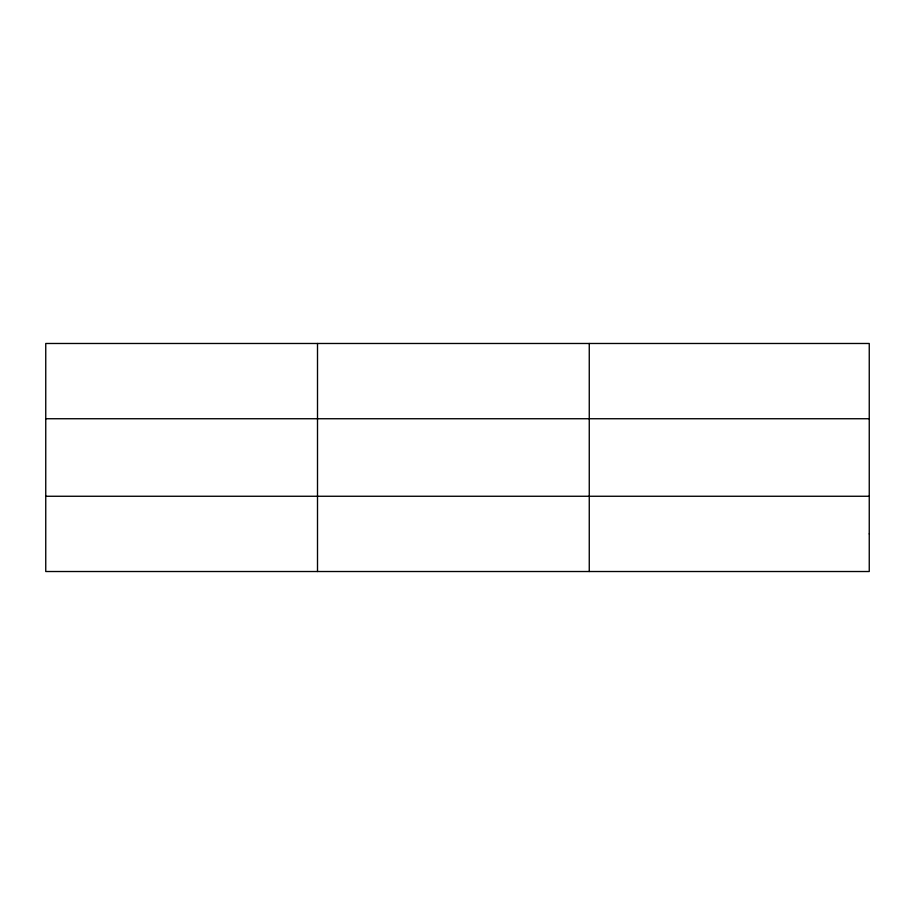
<?xml version="1.0" encoding="UTF-8"?>
<svg xmlns="http://www.w3.org/2000/svg" width="915" height="915" viewBox="0 0 915 915"><rect width="100%" height="100%" fill="white"/><g stroke="black" fill="none" stroke-linecap="round" stroke-linejoin="round"><path stroke-width="1.37" d="M317.505 571.52L317.505 343.48M589.26 571.52L589.26 343.48M45.75 418.738L869.25 418.738M45.75 496.262L869.25 496.262M869.25 533.891L869.25 571.52L45.75 571.52L45.75 343.48L869.25 343.48L869.25 533.891"/></g></svg>
